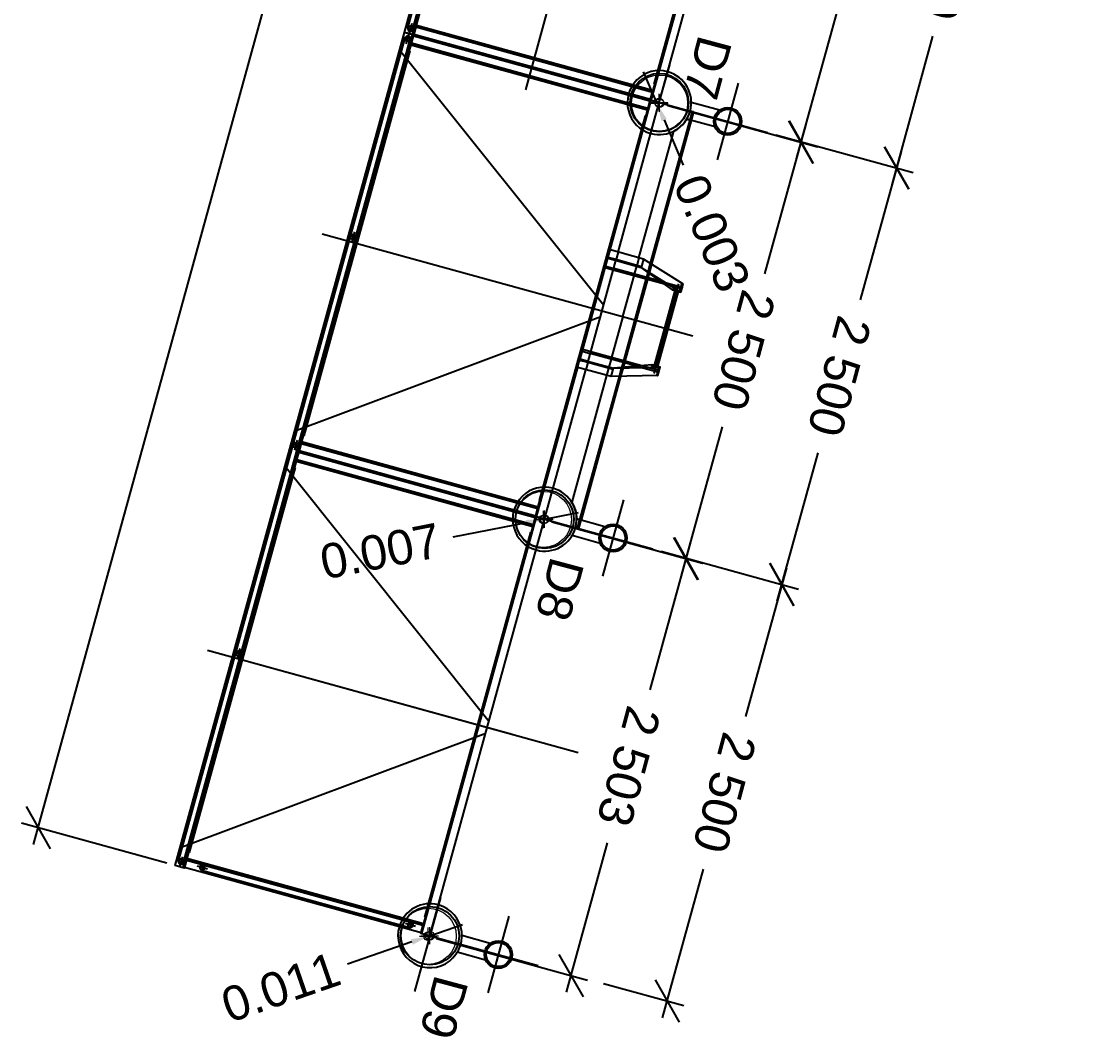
# Model space of a CAD drawing. Header units: metres. Extents: x -745703 to -745513, y -1028671 to -1027761.
# Drawn here: x -745689.67 to -745683.47, y -1027785.65 to -1027779.77 of the extents above; entities that cross this region are included whole.
import ezdxf

# ---------------------------------------------------------------- set-up
doc = ezdxf.new("R2010")
doc.units = ezdxf.units.M
doc.header["$LTSCALE"] = 0.05
doc.header["$PDMODE"] = 34
doc.header["$PDSIZE"] = 0.05
doc.layers.add('__Pomocná', color=2, linetype='Continuous', plot=False)
doc.layers.add('A_kóty', color=220, linetype='Continuous', lineweight=13)
doc.layers.add('bod-oznac', color=6, linetype='Continuous', lineweight=40)
for name, color, linetype in [('bod-cislo', 191, 'Continuous'), ('koty', 5, 'Continuous'), ('PROJEKT', 253, 'Continuous')]:
    doc.layers.add(name, color=color, linetype=linetype)
doc.styles.add('arial', font='arial.ttf')
doc.styles.get("Standard").update_dxf_attribs({"font": 'arial.ttf'})
doc.dimstyles.new('jedna v 100_1', dxfattribs={"dimscale": 0.1, "dimtxt": 2, "dimasz": 2, "dimexe": 1, "dimexo": 0.5, "dimgap": 1.2, "dimtad": 1, "dimdec": 0, "dimlfac": 1000, "dimzin": 9, "dimlunit": 6, "dimtxsty": 'arial', "dimblk": 'OBLIQUE', "dimcen": 0, "dimdle": 1, "dimclrd": 220, "dimclre": 220, "dimclrt": 40, "dimazin": 2, "dimtfac": 0.6, "dimtdec": 0, "dimtmove": 0, "dimatfit": 0, "dimldrblk": 'sipka_koty', "dimfxl": 1, "dimlwd": -1, "dimarcsym": 0})
doc.dimstyles.new('Standard 0.300', dxfattribs={"dimtxt": 0.2, "dimasz": 0.1, "dimexe": 0.18, "dimexo": 0.0625, "dimgap": 0.09, "dimtad": 0, "dimdec": 3, "dimzin": 0, "dimdsep": 46, "dimtxsty": 'Standard', "dimblk2": 'NONE', "dimsah": 1, "dimcen": 0.09, "dimse1": 1, "dimse2": 1, "dimadec": 0, "dimazin": 0, "dimtfac": 1, "dimtdec": 3, "dimtofl": 0, "dimtmove": 0, "dimatfit": 3, "dimldrblk": 'NONE', "dimfxl": 1, "dimtolj": 1, "dimtzin": 0, "dimarcsym": 0})

# ---------------------------------------------------------------- blocks, each defined once
blk = doc.blocks.new('_Oblique')
at = {"color": 0, "linetype": 'ByBlock', "lineweight": -2}
blk.add_line((-0.5, -0.5), (0.5, 0.5), dxfattribs=at)
blk = doc.blocks.new('*D53')
at = {"layer": 'Defpoints', "color": 0, "transparency": 16777216}
for p in [(-745683.4673, -1027765.3688), (-745689.5708, -1027784.4323), (-745688.7777, -1027784.6509)]:
    blk.add_point(p, dxfattribs=at)
at = {"layer": 'PROJEKT', "transparency": 16777216}
for p, q in [((-745684.2289, -1027765.0551), (-745686.7705, -1027774.2747)), ((-745689.5974, -1027784.5287), (-745687.0557, -1027775.3091))]:
    blk.add_line(p, q, dxfattribs=at)
at = {"layer": 'PROJEKT', "lineweight": -2, "transparency": 16777216}
for p, q in [((-745683.5155, -1027765.3555), (-745684.3518, -1027765.1249)), ((-745688.8259, -1027784.6376), (-745689.6672, -1027784.4057))]:
    blk.add_line(p, q, dxfattribs=at)
at = {"layer": 'PROJEKT', "transparency": 16777216, "xscale": 0.2, "yscale": 0.2, "zscale": 0.2}
for p, rotation in [((-745684.2554, -1027765.1515), 74.58737072831195), ((-745689.5708, -1027784.4323), 254.587370728312)]:
    blk.add_blockref('_Oblique', p, dxfattribs=dict(at, rotation=rotation))
at = {"layer": 'PROJEKT', "transparency": 16777216, "insert": (-745686.9131, -1027774.7919), "char_height": 0.2, "attachment_point": 5, "rotation": 255, "style": 'arial'}
blk.add_mtext('20\xa0000', dxfattribs=at)
blk = doc.blocks.new('sipka_koty')
at = {"color": 220, "ltscale": 20}
for p, q in [((-1, 0.15), (-0.9, 0.15)), ((-1, 0.1), (-0.6, 0.1)), ((-1, 0.05), (-0.3, 0.05)), ((-1, 0), (0, 0)), ((-1, -0.05), (-0.3, -0.05)), ((-1, -0.1), (-0.6, -0.1)), ((-1, -0.15), (-0.9, -0.15))]:
    blk.add_line(p, q, dxfattribs=at)
at = {"layer": 'A_kóty', "ltscale": 20}
for p, q in [((0, 0), (-1, 0.167)), ((-1, 0.167), (-1, -0.167)), ((-1, -0.167), (0, 0))]:
    blk.add_line(p, q, dxfattribs=at)
blk = doc.blocks.new('*D58')
at = {"layer": 'Defpoints', "color": 0, "transparency": 16777216}
for p in [(-745684.6846, -1027777.9989), (-745685.3484, -1027780.4092), (-745684.6013, -1027780.6152)]:
    blk.add_point(p, dxfattribs=at)
at = {"layer": 'PROJEKT', "lineweight": -2, "transparency": 16777216}
for p, q in [((-745684.6364, -1027778.0122), (-745683.8405, -1027778.2316)), ((-745685.3002, -1027780.4225), (-745684.5049, -1027780.6417))]:
    blk.add_line(p, q, dxfattribs=at)
at = {"layer": 'PROJEKT', "transparency": 16777216}
for p, q in [((-745683.9103, -1027778.1087), (-745684.1472, -1027778.9678)), ((-745684.6279, -1027780.7116), (-745684.391, -1027779.8524))]:
    blk.add_line(p, q, dxfattribs=at)
at = {"layer": 'PROJEKT', "transparency": 16777216, "xscale": 0.2, "yscale": 0.2, "zscale": 0.2}
for p, rotation in [((-745683.9369, -1027778.2051), 74.58737072831195), ((-745684.6013, -1027780.6152), 254.587370728312)]:
    blk.add_blockref('_Oblique', p, dxfattribs=dict(at, rotation=rotation))
at = {"layer": 'PROJEKT', "transparency": 16777216, "insert": (-745684.2691, -1027779.4101), "char_height": 0.2, "attachment_point": 5, "rotation": 255, "style": 'arial'}
blk.add_mtext('2\xa0500', dxfattribs=at)
blk = doc.blocks.new('*D59')
at = {"layer": 'Defpoints', "color": 0, "transparency": 16777216}
for p in [(-745685.3484, -1027780.4092), (-745686.0122, -1027782.8195), (-745685.2657, -1027783.0253)]:
    blk.add_point(p, dxfattribs=at)
at = {"layer": 'PROJEKT', "lineweight": -2, "transparency": 16777216}
for p, q in [((-745685.3002, -1027780.4225), (-745684.5049, -1027780.6417)), ((-745685.964, -1027782.8328), (-745685.1693, -1027783.0518))]:
    blk.add_line(p, q, dxfattribs=at)
at = {"layer": 'PROJEKT', "transparency": 16777216}
for p, q in [((-745684.5747, -1027780.5188), (-745684.8116, -1027781.3779)), ((-745685.2923, -1027783.1217), (-745685.0555, -1027782.2625))]:
    blk.add_line(p, q, dxfattribs=at)
at = {"layer": 'PROJEKT', "transparency": 16777216, "xscale": 0.2, "yscale": 0.2, "zscale": 0.2}
for p, rotation in [((-745684.6013, -1027780.6152), 74.58737072831195), ((-745685.2657, -1027783.0253), 254.587370728312)]:
    blk.add_blockref('_Oblique', p, dxfattribs=dict(at, rotation=rotation))
at = {"layer": 'PROJEKT', "transparency": 16777216, "insert": (-745684.9335, -1027781.8202), "char_height": 0.2, "attachment_point": 5, "rotation": 255, "style": 'arial'}
blk.add_mtext('2\xa0500', dxfattribs=at)
blk = doc.blocks.new('*D60')
at = {"layer": 'Defpoints', "color": 0, "transparency": 16777216}
for p in [(-745686.0122, -1027782.8195), (-745686.3455, -1027785.3208), (-745685.9301, -1027785.4354)]:
    blk.add_point(p, dxfattribs=at)
at = {"layer": 'PROJEKT', "lineweight": -2, "transparency": 16777216}
for p, q in [((-745685.964, -1027782.8328), (-745685.1693, -1027783.0518)), ((-745686.2973, -1027785.3341), (-745685.8337, -1027785.4619))]:
    blk.add_line(p, q, dxfattribs=at)
at = {"layer": 'PROJEKT', "transparency": 16777216}
for p, q in [((-745685.2391, -1027782.9288), (-745685.476, -1027783.788)), ((-745685.9567, -1027785.5318), (-745685.7199, -1027784.6726))]:
    blk.add_line(p, q, dxfattribs=at)
at = {"layer": 'PROJEKT', "transparency": 16777216, "xscale": 0.2, "yscale": 0.2, "zscale": 0.2}
for p, rotation in [((-745685.2657, -1027783.0253), 74.58737072831195), ((-745685.9301, -1027785.4354), 254.587370728312)]:
    blk.add_blockref('_Oblique', p, dxfattribs=dict(at, rotation=rotation))
at = {"layer": 'PROJEKT', "transparency": 16777216, "insert": (-745685.5979, -1027784.2303), "char_height": 0.2, "attachment_point": 5, "rotation": 255, "style": 'arial'}
blk.add_mtext('2\xa0500', dxfattribs=at)
blk = doc.blocks.new('*D66')
at = {"layer": 'Defpoints', "color": 0, "transparency": 16777216}
for p in [(-745685.3062, -1027777.8245, -0.037), (-745685.9737, -1027780.2397, -0.04), (-745685.1537, -1027780.4658)]:
    blk.add_point(p, dxfattribs=at)
at = {"layer": 'koty', "lineweight": -2, "transparency": 16777216}
for p, q in [((-745685.258, -1027777.8378), (-745684.3913, -1027778.0767)), ((-745685.9255, -1027780.253), (-745685.0573, -1027780.4924))]:
    blk.add_line(p, q, dxfattribs=at)
at = {"layer": 'koty', "transparency": 16777216}
for p, q in [((-745684.4611, -1027777.9537), (-745684.6979, -1027778.8126)), ((-745685.1803, -1027780.5622), (-745684.9419, -1027779.6977))]:
    blk.add_line(p, q, dxfattribs=at)
at = {"layer": 'koty', "transparency": 16777216, "xscale": 0.2, "yscale": 0.2, "zscale": 0.2}
for p, rotation in [((-745684.4877, -1027778.0501), 74.58737072831195), ((-745685.1537, -1027780.4658), 254.587370728312)]:
    blk.add_blockref('_Oblique', p, dxfattribs=dict(at, rotation=rotation))
at = {"layer": 'koty', "transparency": 16777216, "insert": (-745684.8199, -1027779.2552), "char_height": 0.2, "attachment_point": 5, "rotation": 255, "style": 'arial'}
blk.add_mtext('2\xa0506', dxfattribs=at)
blk = doc.blocks.new('*D67')
at = {"layer": 'Defpoints', "color": 0, "transparency": 16777216}
for p in [(-745685.9737, -1027780.2397, -0.037), (-745686.6457, -1027782.6482, 0.075), (-745685.8198, -1027782.8759)]:
    blk.add_point(p, dxfattribs=at)
at = {"layer": 'koty', "lineweight": -2, "transparency": 16777216}
for p, q in [((-745685.9255, -1027780.253), (-745685.0588, -1027780.4919)), ((-745686.5975, -1027782.6615), (-745685.7234, -1027782.9025))]:
    blk.add_line(p, q, dxfattribs=at)
at = {"layer": 'koty', "transparency": 16777216}
for p, q in [((-745685.1287, -1027780.369), (-745685.3655, -1027781.2281)), ((-745685.8464, -1027782.9723), (-745685.6094, -1027782.1127))]:
    blk.add_line(p, q, dxfattribs=at)
at = {"layer": 'koty', "transparency": 16777216, "xscale": 0.2, "yscale": 0.2, "zscale": 0.2}
for p, rotation in [((-745685.1553, -1027780.4654), 74.58737072831195), ((-745685.8198, -1027782.8759), 254.587370728312)]:
    blk.add_blockref('_Oblique', p, dxfattribs=dict(at, rotation=rotation))
at = {"layer": 'koty', "transparency": 16777216, "insert": (-745685.4875, -1027781.6704), "char_height": 0.2, "attachment_point": 5, "rotation": 255, "style": 'arial'}
blk.add_mtext('2\xa0500', dxfattribs=at)
blk = doc.blocks.new('*D68')
at = {"layer": 'Defpoints', "color": 0, "transparency": 16777216}
for p in [(-745686.6457, -1027782.6482, 170.204), (-745687.3127, -1027785.0606, 170.195), (-745686.4864, -1027785.2884)]:
    blk.add_point(p, dxfattribs=at)
at = {"layer": 'koty', "lineweight": -2, "transparency": 16777216}
for p, q in [((-745686.5975, -1027782.6615), (-745685.7248, -1027782.9021)), ((-745687.2645, -1027785.0739), (-745686.39, -1027785.315))]:
    blk.add_line(p, q, dxfattribs=at)
at = {"layer": 'koty', "transparency": 16777216}
for p, q in [((-745685.7946, -1027782.7791), (-745686.0305, -1027783.6349)), ((-745686.513, -1027785.3848), (-745686.2746, -1027784.5202))]:
    blk.add_line(p, q, dxfattribs=at)
at = {"layer": 'koty', "transparency": 16777216, "xscale": 0.2, "yscale": 0.2, "zscale": 0.2}
for p, rotation in [((-745685.8212, -1027782.8755), 74.58737072831195), ((-745686.4864, -1027785.2884), 254.587370728312)]:
    blk.add_blockref('_Oblique', p, dxfattribs=dict(at, rotation=rotation))
at = {"layer": 'koty', "transparency": 16777216, "insert": (-745686.1526, -1027784.0776), "char_height": 0.2, "attachment_point": 5, "rotation": 255, "style": 'arial'}
blk.add_mtext('2\xa0503', dxfattribs=at)
blk = doc.blocks.new('A$Cea847e41')
at = {"layer": 'PROJEKT', "linetype": 'Continuous', "lineweight": 0}
blk.add_point((-745681.358, -1027764.287), dxfattribs=at)
blk = doc.blocks.new('*D77')
at = {"layer": 'Defpoints', "color": 0, "transparency": 16777216}
for p in [(-745685.9879, -1027780.2421), (-745685.975, -1027780.2366), (-745685.9737, -1027780.2397, 170.129)]:
    blk.add_point(p, dxfattribs=at)
at = {"layer": 'koty', "color": 0, "lineweight": -2, "transparency": 16777216}
for p, q in [((-745685.9879, -1027780.2421), (-745686.0658, -1027780.0579)), ((-745685.9476, -1027780.3373), (-745685.8372, -1027780.5984))]:
    blk.add_line(p, q, dxfattribs=at)
at = {"layer": 'koty', "color": 0, "transparency": 16777216}
blk.add_solid([(-745685.9323, -1027780.3308), (-745685.963, -1027780.3438), (-745685.9866, -1027780.2452)], dxfattribs=at)
at = {"layer": 'koty', "color": 0, "transparency": 16777216, "insert": (-745685.6706, -1027780.9921), "char_height": 0.2, "attachment_point": 5, "rotation": 292.92845}
blk.add_mtext('\\A1;0.003', dxfattribs=at)
blk = doc.blocks.new('_None')
blk = doc.blocks.new('*D78')
at = {"layer": 'Defpoints', "color": 0, "transparency": 16777216}
for p in [(-745686.6457, -1027782.6482, 170.241), (-745686.6388, -1027782.6469), (-745686.6388, -1027782.6469)]:
    blk.add_point(p, dxfattribs=at)
at = {"layer": 'koty', "color": 0, "lineweight": -2, "transparency": 16777216}
for p, q in [((-745686.6388, -1027782.6469), (-745686.4426, -1027782.6085)), ((-745686.7438, -1027782.6674), (-745687.1706, -1027782.7509))]:
    blk.add_line(p, q, dxfattribs=at)
at = {"layer": 'koty', "color": 0, "transparency": 16777216}
blk.add_solid([(-745686.747, -1027782.6511), (-745686.7406, -1027782.6838), (-745686.6457, -1027782.6482)], dxfattribs=at)
at = {"layer": 'koty', "color": 0, "transparency": 16777216, "insert": (-745687.5901, -1027782.833), "char_height": 0.2, "attachment_point": 5, "rotation": 11.07231}
blk.add_mtext('\\A1;0.007', dxfattribs=at)
blk = doc.blocks.new('*D79')
at = {"layer": 'Defpoints', "color": 0, "transparency": 16777216}
for p in [(-745687.3127, -1027785.0606, 170.232), (-745687.3026, -1027785.0571), (-745687.3026, -1027785.0572)]:
    blk.add_point(p, dxfattribs=at)
at = {"layer": 'koty', "color": 0, "lineweight": -2, "transparency": 16777216}
for p, q in [((-745687.3026, -1027785.0572), (-745687.1136, -1027784.9918)), ((-745687.4072, -1027785.0934), (-745687.7801, -1027785.2225))]:
    blk.add_line(p, q, dxfattribs=at)
at = {"layer": 'koty', "color": 0, "transparency": 16777216}
blk.add_solid([(-745687.4126, -1027785.0776), (-745687.4017, -1027785.1091), (-745687.3127, -1027785.0607)], dxfattribs=at)
at = {"layer": 'koty', "color": 0, "transparency": 16777216, "insert": (-745688.1658, -1027785.3559), "char_height": 0.2, "attachment_point": 5, "rotation": 19.09023}
blk.add_mtext('\\A1;0.011', dxfattribs=at)
blk = doc.blocks.new('A$C6e8890b1')
at = {"layer": 'bod-oznac', "linetype": 'Continuous', "lineweight": 0}
for centre, radius in [((-745685.9737, -1027780.2397, -170.129), 0.1623), ((-745686.6457, -1027782.6482, -170.241), 0.1621), ((-745687.3127, -1027785.0606, -170.232), 0.1627)]:
    blk.add_circle(centre, radius, dxfattribs=at)

msp = doc.modelspace()

# ---------------------------------------------------------------- linework, layer by layer
at = {"layer": 'bod-oznac', "linetype": 'Continuous', "lineweight": 0}
for p in [(-745685.9737, -1027780.2397, 170.622), (-745686.6457, -1027782.6482, 170.63), (-745687.3127, -1027785.0606, 170.626)]:
    msp.add_point(p, dxfattribs=at)
at = {"layer": 'PROJEKT', "ltscale": 0.5}
msp.add_line((-745686.7484, -1027780.1637), (-745685.3491, -1027775.0828), dxfattribs=at)
at = {"layer": 'PROJEKT', "ltscale": 0.1}
for p, q in [((-745687.4038, -1027779.8431), (-745686.74, -1027777.4329)), ((-745686.0213, -1027780.2239), (-745685.3575, -1027777.8136)), ((-745688.0676, -1027782.2534), (-745687.4038, -1027779.8431)), ((-745687.3843, -1027779.7987), (-745686.0153, -1027780.1757)), ((-745687.4098, -1027779.8913), (-745686.0408, -1027780.2683)), ((-745685.5181, -1027780.1239), (-745685.6403, -1027780.5674)), ((-745686.2595, -1027781.0887), (-745686.0213, -1027780.2239)), ((-745685.975, -1027780.2366), (-745685.3484, -1027780.4092)), ((-745685.7856, -1027780.2888), (-745685.7989, -1027780.337)), ((-745685.7774, -1027780.291), (-745685.7907, -1027780.3393)), ((-745686.4337, -1027781.7211), (-745686.2728, -1027781.1369)), ((-745686.2331, -1027781.1416), (-745686.0784, -1027781.1842)), ((-745686.2132, -1027781.1014), (-745686.2265, -1027781.1496)), ((-745686.0927, -1027781.1346), (-745686.106, -1027781.1828)), ((-745686.0273, -1027781.1665), (-745686.0415, -1027781.2179)), ((-745686.0198, -1027781.1713), (-745686.0341, -1027781.2232)), ((-745685.8638, -1027781.2848), (-745686.0068, -1027781.804)), ((-745686.3874, -1027781.7339), (-745686.4007, -1027781.7821)), ((-745686.3972, -1027781.7374), (-745686.2425, -1027781.78)), ((-745686.2669, -1027781.7671), (-745686.2802, -1027781.8153)), ((-745686.6851, -1027782.6341), (-745686.4469, -1027781.7693)), ((-745686.1935, -1027781.77), (-745686.2077, -1027781.8213)), ((-745686.1845, -1027781.7692), (-745686.1988, -1027781.8211)), ((-745688.7314, -1027784.6636), (-745688.0676, -1027782.2534)), ((-745688.0481, -1027782.209), (-745686.6791, -1027782.586)), ((-745688.0736, -1027782.3015), (-745686.7046, -1027782.6786)), ((-745686.1819, -1027782.5342), (-745686.3041, -1027782.9776)), ((-745687.3489, -1027785.0444), (-745686.6851, -1027782.6341)), ((-745686.6388, -1027782.6469), (-745686.0122, -1027782.8195)), ((-745686.4494, -1027782.6991), (-745686.4361, -1027782.6509)), ((-745686.4412, -1027782.7013), (-745686.4279, -1027782.6531)), ((-745688.7119, -1027784.6192), (-745687.3429, -1027784.9963)), ((-745687.2416, -1027784.8354), (-745687.3916, -1027785.3801)), ((-745686.8457, -1027784.9444), (-745686.9679, -1027785.3879)), ((-745687.3026, -1027785.0571), (-745686.676, -1027785.2297))]:
    msp.add_line(p, q, dxfattribs=at)
at = {"layer": 'PROJEKT'}
for p, q in [((-745685.3933, -1027777.9023), (-745686.0067, -1027780.1294)), ((-745687.4076, -1027779.7795), (-745687.4237, -1027779.838)), ((-745687.3864, -1027779.8168), (-745687.4449, -1027779.8007)), ((-745687.4396, -1027779.8958), (-745687.4235, -1027779.8374)), ((-745687.3814, -1027779.7881), (-745686.0124, -1027780.1651)), ((-745687.4023, -1027779.8747), (-745687.4608, -1027779.8585)), ((-745687.4128, -1027779.9019), (-745686.0437, -1027780.2789)), ((-745687.4185, -1027779.9376), (-745688.0318, -1027782.1647)), ((-745685.975, -1027780.2366), (-745685.9147, -1027780.0174)), ((-745685.6261, -1027780.2808), (-745685.79, -1027780.2357)), ((-745686.0571, -1027780.3125), (-745686.6705, -1027782.5396)), ((-745685.7989, -1027780.337), (-745686.0273, -1027781.1665)), ((-745685.7907, -1027780.3393), (-745686.0198, -1027781.1713)), ((-745685.6527, -1027780.3773), (-745685.8166, -1027780.3321)), ((-745687.7183, -1027781.0219), (-745687.7768, -1027781.0058)), ((-745687.7395, -1027780.9846), (-745687.7556, -1027781.0431)), ((-745686.0667, -1027781.1418), (-745686.08, -1027781.19)), ((-745685.8381, -1027781.2856), (-745686.0667, -1027781.1418)), ((-745685.8996, -1027781.3206), (-745686.08, -1027781.19)), ((-745686.08, -1027781.19), (-745685.8514, -1027781.3338)), ((-745686.0524, -1027781.2577), (-745686.1825, -1027781.7301)), ((-745686.0442, -1027781.26), (-745686.1743, -1027781.7324)), ((-745686.0415, -1027781.2179), (-745686.0498, -1027781.2481)), ((-745686.0341, -1027781.2232), (-745686.0416, -1027781.2503)), ((-745685.8851, -1027781.3245), (-745686.0046, -1027781.7584)), ((-745685.8658, -1027781.3299), (-745685.9853, -1027781.7637)), ((-745685.8996, -1027781.3206), (-745685.8514, -1027781.3338)), ((-745685.8381, -1027781.2856), (-745685.8514, -1027781.3338)), ((-745686.0191, -1027781.7544), (-745686.2409, -1027781.7742)), ((-745686.2409, -1027781.7742), (-745685.9709, -1027781.7677)), ((-745686.1852, -1027781.7398), (-745686.1935, -1027781.77)), ((-745686.177, -1027781.742), (-745686.1845, -1027781.7692)), ((-745686.0191, -1027781.7544), (-745685.9709, -1027781.7677)), ((-745686.0191, -1027781.7544), (-745685.9709, -1027781.7677)), ((-745686.0191, -1027781.7544), (-745685.9709, -1027781.7677)), ((-745685.9841, -1027781.8159), (-745685.9709, -1027781.7677)), ((-745686.2077, -1027781.8213), (-745686.4361, -1027782.6509)), ((-745686.1988, -1027781.8211), (-745686.4279, -1027782.6531)), ((-745686.2541, -1027781.8224), (-745686.2409, -1027781.7742)), ((-745686.2541, -1027781.8224), (-745686.2409, -1027781.7742)), ((-745685.9841, -1027781.8159), (-745686.2541, -1027781.8224)), ((-745688.0714, -1027782.1898), (-745688.0875, -1027782.2483)), ((-745688.0452, -1027782.1984), (-745686.6762, -1027782.5754)), ((-745688.0502, -1027782.2271), (-745688.1087, -1027782.211)), ((-745688.0766, -1027782.3121), (-745686.7075, -1027782.6892)), ((-745688.0823, -1027782.3479), (-745688.6956, -1027784.575)), ((-745686.2899, -1027782.6911), (-745686.4538, -1027782.646)), ((-745686.7209, -1027782.7228), (-745687.3343, -1027784.9499)), ((-745686.3165, -1027782.7875), (-745686.4804, -1027782.7424)), ((-745688.3821, -1027783.4322), (-745688.4406, -1027783.4161)), ((-745688.4033, -1027783.3949), (-745688.4194, -1027783.4534)), ((-745688.7352, -1027784.6), (-745688.7513, -1027784.6585)), ((-745688.709, -1027784.6086), (-745687.34, -1027784.9857)), ((-745688.714, -1027784.6373), (-745688.7725, -1027784.6212)), ((-745688.5911, -1027784.6712), (-745688.6496, -1027784.6551)), ((-745688.6123, -1027784.6339), (-745688.6284, -1027784.6924)), ((-745687.3859, -1027785.0031), (-745687.4444, -1027784.987)), ((-745687.4071, -1027784.9658), (-745687.4232, -1027785.0243)), ((-745686.9537, -1027785.1014), (-745687.1176, -1027785.0562)), ((-745686.9803, -1027785.1978), (-745687.1442, -1027785.1526))]:
    msp.add_line(p, q, dxfattribs=at)
at = {"layer": 'PROJEKT', "ltscale": 0.3}
for p, q in [((-745687.4796, -1027779.9309), (-745686.2961, -1027781.4087)), ((-745687.9266, -1027780.9957), (-745685.781, -1027781.5866)), ((-745686.3145, -1027781.4757), (-745688.0878, -1027782.1393)), ((-745686.9599, -1027783.8189), (-745688.1433, -1027782.3411)), ((-745688.5904, -1027783.4059), (-745686.8261, -1027783.8918)), ((-745688.5904, -1027783.4059), (-745686.4448, -1027783.9969)), ((-745688.7516, -1027784.5495), (-745686.9783, -1027783.886))]:
    msp.add_line(p, q, dxfattribs=at)
at = {"layer": 'PROJEKT'}
for points in [[(-745687.4301, -1027779.8048), (-745686.1184, -1027775.0421)], [(-745687.4012, -1027779.8127), (-745686.0895, -1027775.0501)], [(-745686.7453, -1027777.4314), (-745686.7333, -1027777.4347), (-745687.3971, -1027779.845), (-745687.4501, -1027779.8304), (-745686.7863, -1027777.4201), (-745686.7743, -1027777.4234)], [(-745687.368, -1027779.7544), (-745687.3719, -1027779.7534), (-745687.3825, -1027779.792)], [(-745688.1019, -1027782.244), (-745688.1139, -1027782.2406), (-745687.4501, -1027779.8304), (-745687.4236, -1027779.8377)], [(-745687.4236, -1027779.8377), (-745687.3971, -1027779.845), (-745688.0609, -1027782.2552), (-745688.0729, -1027782.2519)], [(-745688.7577, -1027784.6253), (-745687.446, -1027779.8626)], [(-745688.7288, -1027784.6333), (-745687.4171, -1027779.8706)], [(-745687.4117, -1027779.898), (-745686.0427, -1027780.275), (-745686.0533, -1027780.3136), (-745686.0571, -1027780.3125)], [(-745686.2132, -1027781.1014), (-745685.975, -1027780.2366), (-745686.0281, -1027780.222), (-745686.6919, -1027782.6323), (-745686.6388, -1027782.6469), (-745686.4007, -1027781.7821)], [(-745686.36, -1027781.4271), (-745686.0533, -1027780.3136), (-745686.0571, -1027780.3125)], [(-745686.0667, -1027781.1418), (-745686.2662, -1027781.0868), (-745686.2795, -1027781.135), (-745686.08, -1027781.19)], [(-745686.3874, -1027781.7339), (-745686.2265, -1027781.1496)], [(-745685.9458, -1027781.2871), (-745686.2419, -1027781.2055)], [(-745685.969, -1027781.2703), (-745686.2392, -1027781.1959)], [(-745686.1187, -1027781.2291), (-745686.106, -1027781.1828)], [(-745686.1864, -1027781.4749), (-745686.1214, -1027781.2387)], [(-745686.36, -1027781.4271), (-745686.6666, -1027782.5407), (-745686.6705, -1027782.5396)], [(-745686.1864, -1027781.4749), (-745686.2515, -1027781.7111)], [(-745686.1044, -1027781.762), (-745686.3746, -1027781.6876)], [(-745686.0759, -1027781.7595), (-745686.372, -1027781.678)], [(-745686.2541, -1027781.8224), (-745686.4537, -1027781.7675), (-745686.4404, -1027781.7193), (-745686.2409, -1027781.7742)], [(-745686.2541, -1027781.7208), (-745686.2669, -1027781.7671)], [(-745688.0729, -1027782.2519), (-745688.0609, -1027782.2552), (-745688.7247, -1027784.6655), (-745688.7777, -1027784.6509), (-745688.1139, -1027782.2406), (-745688.1019, -1027782.244)], [(-745688.0463, -1027782.2022), (-745686.6773, -1027782.5793), (-745686.6666, -1027782.5407), (-745686.6705, -1027782.5396)], [(-745688.0823, -1027782.3479), (-745688.0861, -1027782.3468), (-745688.0755, -1027782.3083)], [(-745688.3928, -1027783.4604), (-745688.0861, -1027782.3468), (-745688.0823, -1027782.3479)], [(-745688.3928, -1027783.4604), (-745688.6995, -1027784.5739), (-745688.6956, -1027784.575)], [(-745688.6956, -1027784.575), (-745688.6995, -1027784.5739), (-745688.7101, -1027784.6125)]]:
    msp.add_lwpolyline(points, dxfattribs=at)
for points in [[(-745685.975, -1027780.2366), (-745685.3112, -1027777.8264), (-745685.3643, -1027777.8118), (-745686.0281, -1027780.222)], [(-745687.3825, -1027779.792), (-745687.3958, -1027779.8402), (-745686.0267, -1027780.2172), (-745686.0135, -1027780.169)], [(-745687.4117, -1027779.898), (-745687.3984, -1027779.8498), (-745686.0294, -1027780.2268), (-745686.0427, -1027780.275)], [(-745688.0755, -1027782.3083), (-745688.0622, -1027782.2601), (-745686.6932, -1027782.6371), (-745686.7065, -1027782.6853)], [(-745688.0463, -1027782.2022), (-745688.0596, -1027782.2504), (-745686.6905, -1027782.6275), (-745686.6773, -1027782.5793)], [(-745687.3026, -1027785.0571), (-745686.6388, -1027782.6469), (-745686.6919, -1027782.6323), (-745687.3557, -1027785.0425)], [(-745688.7101, -1027784.6125), (-745688.7234, -1027784.6607), (-745687.3543, -1027785.0377), (-745687.3411, -1027784.9895)]]:
    msp.add_lwpolyline(points, close=True, dxfattribs=at)
for points in [[(-745686.0927, -1027781.1346), (-745685.8907, -1027780.4013, 0.139727), (-745685.8166, -1027780.3321), (-745685.7907, -1027780.3393)], [(-745686.2802, -1027781.8153), (-745686.4821, -1027782.5486, -0.139727), (-745686.4538, -1027782.646), (-745686.4279, -1027782.6531)], [(-745687.4192, -1027785.0095, 1), (-745687.4112, -1027784.9806), (-745688.6163, -1027784.6487, 1), (-745688.6243, -1027784.6776), (-745687.4192, -1027785.0095)]]:
    msp.add_lwpolyline(points, format="xyb", dxfattribs=at)
at = {"layer": 'PROJEKT', "ltscale": 0.1}
for points in [[(-745685.7774, -1027780.291), (-745685.7967, -1027780.2857)], [(-745686.2419, -1027781.2055), (-745686.2882, -1027781.1928), (-745686.2855, -1027781.1832), (-745686.2392, -1027781.1959)], [(-745685.969, -1027781.2703), (-745685.8434, -1027781.3049), (-745685.8461, -1027781.3146), (-745685.9458, -1027781.2871)], [(-745686.372, -1027781.678), (-745686.4183, -1027781.6652), (-745686.4209, -1027781.6749), (-745686.3746, -1027781.6876)], [(-745686.1044, -1027781.762), (-745685.9788, -1027781.7966), (-745685.9762, -1027781.787), (-745686.0759, -1027781.7595)], [(-745686.4412, -1027782.7013), (-745686.4605, -1027782.696)]]:
    msp.add_lwpolyline(points, dxfattribs=at)
at = {"layer": 'PROJEKT', "ltscale": 0.05}
for points in [[(-745686.2662, -1027781.0868), (-745686.2638, -1027781.0875, -0.414214), (-745686.2614, -1027781.0918), (-745686.2703, -1027781.1241, 0.414214), (-745686.2654, -1027781.1327), (-745686.2331, -1027781.1416, -0.414214), (-745686.2306, -1027781.1459), (-745686.2313, -1027781.1483), (-745686.2795, -1027781.135)], [(-745685.8996, -1027781.3206), (-745685.8989, -1027781.3182, -0.414214), (-745685.8946, -1027781.3157), (-745685.8623, -1027781.3246, 0.414214), (-745685.8537, -1027781.3197), (-745685.8448, -1027781.2874, -0.414214), (-745685.8405, -1027781.285), (-745685.8381, -1027781.2856), (-745685.8514, -1027781.3338)], [(-745686.4537, -1027781.7675), (-745686.4513, -1027781.7681, 0.414214), (-745686.447, -1027781.7657), (-745686.4381, -1027781.7334, -0.414214), (-745686.4295, -1027781.7285), (-745686.3972, -1027781.7374, 0.414214), (-745686.3929, -1027781.735), (-745686.3922, -1027781.7325), (-745686.4404, -1027781.7193)], [(-745686.0191, -1027781.7544), (-745686.0197, -1027781.7568, 0.414214), (-745686.0173, -1027781.7611), (-745685.985, -1027781.77, -0.414214), (-745685.9801, -1027781.7786), (-745685.989, -1027781.8109, 0.414214), (-745685.9865, -1027781.8152), (-745685.9841, -1027781.8159), (-745685.9709, -1027781.7677)]]:
    msp.add_lwpolyline(points, format="xyb", close=True, dxfattribs=at)
at = {"layer": 'PROJEKT', "ltscale": 0.1}
for centre, radius in [((-745685.975, -1027780.2366), 0.169), ((-745685.5792, -1027780.3456), 0.07), ((-745686.6388, -1027782.6469), 0.169), ((-745686.243, -1027782.7559), 0.07), ((-745687.3026, -1027785.0571), 0.169), ((-745686.9068, -1027785.1662), 0.07)]:
    msp.add_circle(centre, radius, dxfattribs=at)
at = {"layer": 'PROJEKT'}
for centre in [(-745685.5792, -1027780.3456), (-745686.243, -1027782.7559), (-745686.9068, -1027785.1662)]:
    msp.add_circle(centre, 0.08, dxfattribs=at)
at = {"layer": 'PROJEKT', "ltscale": 0.05}
for centre in [(-745687.7475, -1027781.0139), (-745688.0794, -1027782.219), (-745688.4113, -1027783.4241)]:
    msp.add_circle(centre, 0.015, dxfattribs=at)
at = {"layer": 'PROJEKT'}
for centre, radius, start, end in [((-745687.4156, -1027779.8088), 0.015, 164.6022, 344.6022), ((-745687.4316, -1027779.8666), 0.015, 344.6022, 164.6022), ((-745685.975, -1027780.2366), 0.185, 254.6022, 74.6022), ((-745685.975, -1027780.2366), 0.185, 328.92316, 344.60359), ((-745686.6388, -1027782.6469), 0.185, 254.6022, 74.6022), ((-745686.6388, -1027782.6469), 0.185, 344.60081, 0.28124), ((-745688.7432, -1027784.6293), 0.015, 164.6022, 344.6022), ((-745687.3026, -1027785.0571), 0.185, 163.05348, 74.6022)]:
    msp.add_arc(centre, radius, start, end, dxfattribs=at)
at = {"layer": 'PROJEKT', "ltscale": 0.05}
for centre, start, end in [((-745687.4156, -1027779.8088), 344.6022, 164.6022), ((-745687.4316, -1027779.8666), 164.6022, 344.6022), ((-745688.7432, -1027784.6293), 344.6022, 164.6022), ((-745688.6203, -1027784.6631), 254.6022, 74.6022), ((-745687.4152, -1027784.995), 74.6022, 254.6022)]:
    msp.add_arc(centre, 0.015, start, end, dxfattribs=at)
at = {"layer": 'PROJEKT', "ltscale": 0.1}
for centre, end in [((-745685.975, -1027780.2366), 254.6022), ((-745686.6388, -1027782.6469), 254.6022), ((-745687.3026, -1027785.0571), 163.05348)]:
    msp.add_arc(centre, 0.185, 74.6022, end, dxfattribs=at)

# ---------------------------------------------------------------- block references
at = {"layer": '__Pomocná', "xscale": 0.2, "yscale": 0.2, "zscale": 0.2}
for p, rotation in [((-547324.6504, -869204.1048), 344.6021997708872), ((-547325.3149, -869206.5141), 344.6022000318281), ((-547325.9787, -869208.9244), 344.6022000387368)]:
    msp.add_blockref('A$Cea847e41', p, dxfattribs=dict(at, rotation=rotation))
at = {"layer": 'bod-oznac', "color": 191}
msp.add_blockref('A$C6e8890b1', (0, 0), dxfattribs=at)

# ---------------------------------------------------------------- texts
at = {"layer": 'bod-cislo', "char_height": 0.2, "attachment_point": 1, "rotation": 254.9989, "style": 'arial'}
for s, insert in [('D7', (-745685.5527, -1027779.8888, 3.48)), ('D8', (-745686.4081, -1027782.9069, 3.48)), ('D9', (-745687.0785, -1027785.3264, 3.48))]:
    msp.add_mtext_dynamic_manual_height_columns(s, width=1.220188, gutter_width=0.14, heights=[0], dxfattribs=dict(at, insert=insert))

# ---------------------------------------------------------------- dimensions: what is measured, and where the dimension line sits
at = {"layer": 'koty'}
for base, p1, p2, picture, middle in [((-745685.1537, -1027780.4658, 170.169), (-745685.3062, -1027777.8245, 170.132), (-745685.9737, -1027780.2397, 170.129), '*D66', (-745684.8199, -1027779.2552, 170.169)), ((-745685.8198, -1027782.8759, 170.166), (-745685.9737, -1027780.2397, 170.129), (-745686.6457, -1027782.6482, 170.241), '*D67', (-745685.4875, -1027781.6704, 170.166)), ((-745686.4864, -1027785.2884, 0.037), (-745686.6457, -1027782.6482, 170.241), (-745687.3127, -1027785.0606, 170.232), '*D68', (-745686.1526, -1027784.0776, 0.037))]:
    dim = msp.add_linear_dim(base=base, p1=p1, p2=p2, angle=254.58737, dimstyle='jedna v 100_1', override={"dimclrd": 256, "dimclre": 256, "dimclrt": 256, "dimtmove": 1}, dxfattribs=at)
    dim.commit()
    dim.dimension.update_dxf_attribs({"geometry": picture, "text_midpoint": middle, "dimtype": 160, "text_rotation": 255})
for base, p1, p2, angle, picture, middle in [((-745685.9879, -1027780.2421), (-745685.9737, -1027780.2397, 170.129), (-745685.975, -1027780.2366), 112.92845, '*D77', (-745685.6706, -1027780.9921)), ((-745686.6388, -1027782.6469), (-745686.6457, -1027782.6482, 170.241), (-745686.6388, -1027782.6469), 11.07231, '*D78', (-745687.5901, -1027782.833)), ((-745687.3026, -1027785.0572), (-745687.3127, -1027785.0606, 170.232), (-745687.3026, -1027785.0571), 19.09023, '*D79', (-745688.1658, -1027785.3559))]:
    dim = msp.add_linear_dim(base=base, p1=p1, p2=p2, angle=angle, dimstyle='Standard 0.300', dxfattribs=at)
    dim.commit()
    dim.dimension.update_dxf_attribs({"geometry": picture, "text_midpoint": middle, "dimtype": 161})
at = {"layer": 'PROJEKT'}
for base, p1, p2, picture, middle in [((-745689.5708, -1027784.4323), (-745683.4673, -1027765.3688), (-745688.7777, -1027784.6509), '*D53', (-745686.9131, -1027774.7919)), ((-745684.6013, -1027780.6152), (-745684.6846, -1027777.9989), (-745685.3484, -1027780.4092), '*D58', (-745684.2691, -1027779.4101)), ((-745685.2657, -1027783.0253), (-745685.3484, -1027780.4092), (-745686.0122, -1027782.8195), '*D59', (-745684.9335, -1027781.8202)), ((-745685.9301, -1027785.4354), (-745686.0122, -1027782.8195), (-745686.3455, -1027785.3208), '*D60', (-745685.5979, -1027784.2303))]:
    dim = msp.add_linear_dim(base=base, p1=p1, p2=p2, angle=254.58737, dimstyle='jedna v 100_1', override={"dimclrd": 256, "dimclre": 256, "dimclrt": 256, "dimtmove": 1}, dxfattribs=at)
    dim.commit()
    dim.dimension.update_dxf_attribs({"geometry": picture, "text_midpoint": middle, "text_rotation": 255})

doc.saveas('drawing.dxf')
